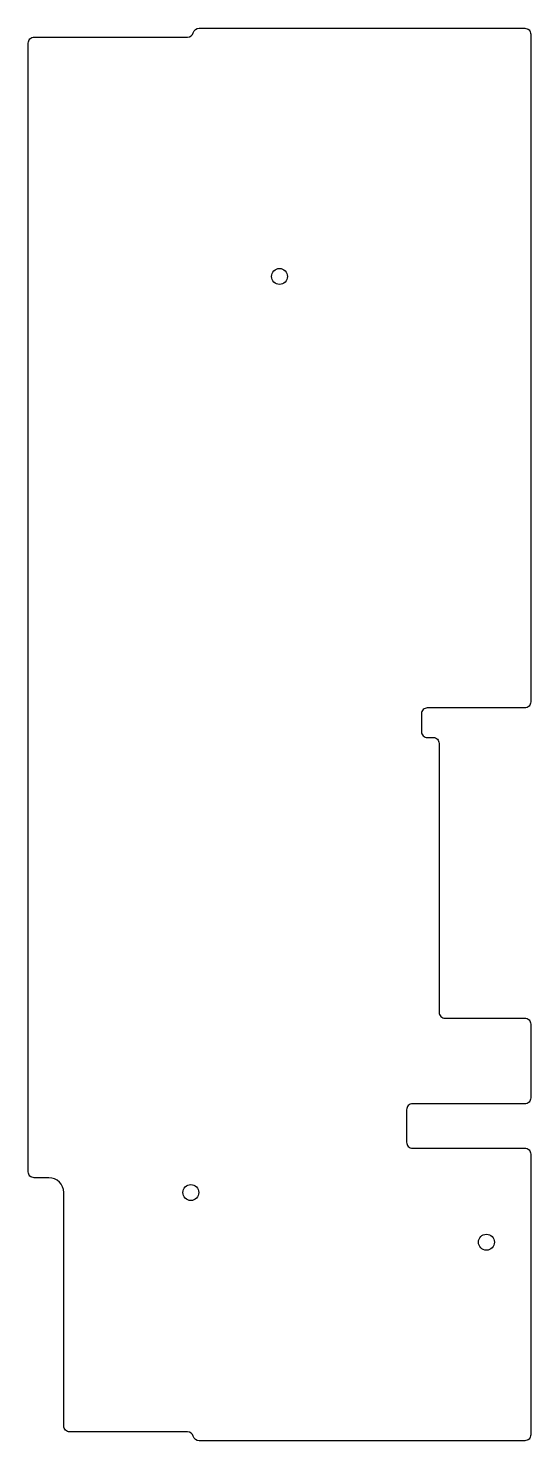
# Model space of a CAD drawing. Header units: millimetres. Extents: x 10 to 180, y -169 to 309.
import ezdxf

# ---------------------------------------------------------------- set-up
doc = ezdxf.new("R2010")
doc.units = ezdxf.units.MM
doc.layers.get('0').update_dxf_attribs({"linetype": 'CONTINUOUS'})

msp = doc.modelspace()

# ---------------------------------------------------------------- linework, layer by layer
msp.add_lwpolyline([(178, -70, -0.414214), (180, -72), (180, -167, -0.414214), (178, -169), (67.77, -169, -0.341999), (65.84, -167.5, 0.341999), (63.9, -166), (24, -166, -0.414214), (22, -164), (22, -85, 0.414214), (17, -80), (12, -80, -0.414214), (10, -78), (10, 304, -0.414214), (12, 306), (63.9, 306, 0.341999), (65.84, 307.5, -0.341999), (67.77, 309), (178, 309, -0.414214), (180, 307), (180, 81, -0.414214), (178, 79), (145, 79, 0.414214), (143, 77), (143, 71, 0.414214), (145, 69), (147, 69, -0.414214), (149, 67), (149, -24, 0.414214), (151, -26), (178, -26, -0.414214), (180, -28), (180, -53, -0.414214), (178, -55), (140, -55, 0.414214), (138, -57), (138, -68, 0.414214), (140, -70)], format="xyb", close=True)
for centre in [(95, 225), (65, -85), (165, -101.81)]:
    msp.add_circle(centre, 2.7)

doc.saveas('drawing.dxf')
